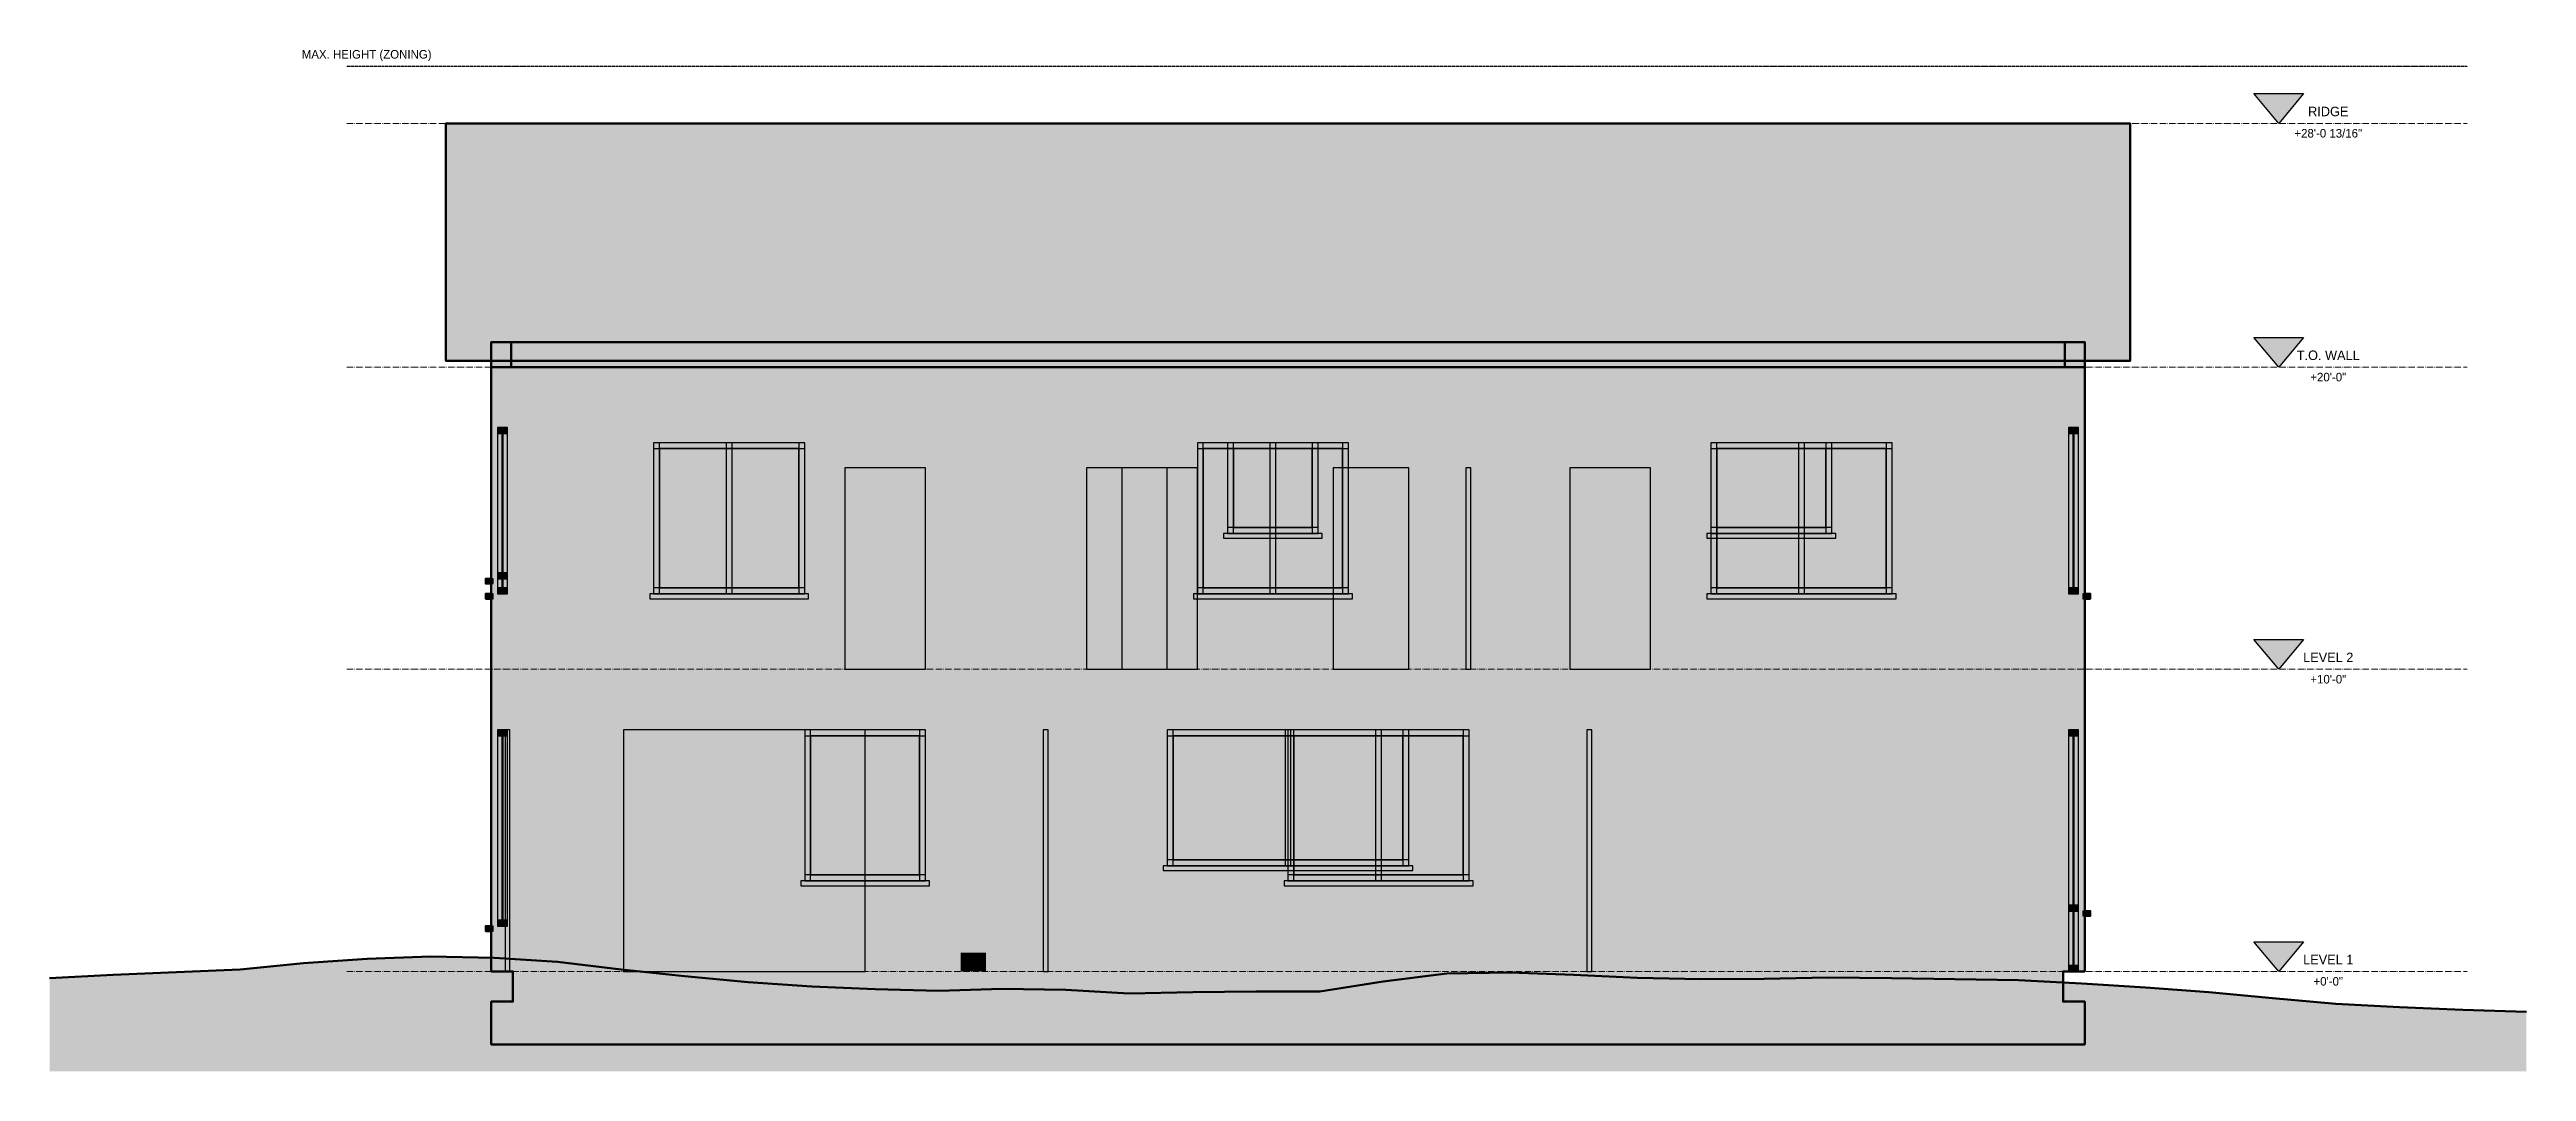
# Model space of a CAD drawing. Header units: inches. Extents: x -492 to 492, y -39 to 367.
import ezdxf
from ezdxf.enums import TextEntityAlignment as Align

# ---------------------------------------------------------------- set-up
doc = ezdxf.new("R2010")
doc.units = ezdxf.units.IN
doc.header["$MEASUREMENT"] = 0
doc.linetypes.add('DASHDOT', pattern=[3.556, 2.54, -0.508, 0, -0.508])
doc.linetypes.add('DASHED', pattern=[1.524, 1.27, -0.254])
for name, color, linetype, lineweight in [('A-ANNO-LEVL', 1, 'DASHDOT', 18), ('A-ANNO-SYMB', 7, 'CONTINUOUS', 25), ('A-ANNO-TEXT', 7, 'CONTINUOUS', 25), ('A-ELEV-FILL', 9, 'CONTINUOUS', 0), ('A-ELEV-OTLN', 7, 'CONTINUOUS', 70), ('A-GLAZ', 4, 'CONTINUOUS', 25), ('A-ROOF', 6, 'CONTINUOUS', 50), ('C-PROP-SBCK', 1, 'DASHED', 25), ('G-GRND', 7, 'CONTINUOUS', 100), ('G-GRND-PATT', 34, 'CONTINUOUS', 0)]:
    doc.layers.add(name, color=color, linetype=linetype, lineweight=lineweight)

msp = doc.modelspace()

# ---------------------------------------------------------------- hatches: boundary and pattern name
at = {"layer": 'A-ANNO-SYMB'}
for points in [[(393.56, 337.29), (383.71, 349.1), (403.4, 349.1)], [(393.56, 240.45), (383.71, 252.27), (403.4, 252.27)], [(393.56, 120.45), (383.71, 132.27), (403.4, 132.27)], [(393.56, 0.45), (383.71, 12.27), (403.4, 12.27)]]:
    msp.add_hatch(color=256, dxfattribs=at).paths.add_polyline_path(points)
at = {"layer": 'A-ELEV-FILL'}
for points in [[(-316.5, 120.45), (-307.5, 120.45), (-307.5, 240.45), (-316.5, 240.45)], [(-316.5, 216.45), (-307.5, 216.45), (-307.5, 240.45), (-316.5, 240.45)], [(-316.5, 120.45), (-307.5, 120.45), (-307.5, 240.45), (-316.5, 240.45)], [(-316.5, 216.45), (-307.5, 216.45), (-307.5, 240.45), (-316.5, 240.45)], [(-316.5, 120.45), (-307.5, 120.45), (-307.5, 240.45), (-316.5, 240.45)], [(-316.5, 120.45), (-24, 120.45), (-24, 240.45), (-316.5, 240.45)], [(-312, 120.45), (-176.04, 120.45), (-176.04, 240.45), (-312, 240.45)], [(-307.5, 120.45), (-252, 120.45), (-252, 240.45), (-307.5, 240.45)], [(-252, 210.45), (-192, 210.45), (-192, 240.45), (-252, 240.45)], [(-192, 120.45), (-36, 120.45), (-36, 240.45), (-192, 240.45)], [(-176.04, 200.49), (-144, 200.49), (-144, 240.45), (-176.04, 240.45)], [(-144, 120.45), (-120, 120.45), (-120, 240.45), (-144, 240.45)], [(-122.25, 120.45), (-117.75, 120.45), (-117.75, 240.45), (-122.25, 240.45)], [(-120, 120.45), (-80.04, 120.45), (-80.04, 240.45), (-120, 240.45)], [(-120, 120.45), (-66, 120.45), (-66, 240.45), (-120, 240.45)], [(-80.04, 200.49), (-48, 200.49), (-48, 240.45), (-80.04, 240.45)], [(-66, 200.49), (-36, 200.49), (-36, 240.45), (-66, 240.45)], [(-50.25, 120.45), (-45.75, 120.45), (-45.75, 240.45), (-50.25, 240.45)], [(-48, 120.45), (72, 120.45), (72, 240.45), (-48, 240.45)], [(-36, 210.45), (24, 210.45), (24, 240.45), (-36, 240.45)], [(-36, 120.45), (18, 120.45), (18, 240.45), (-36, 240.45)], [(-24, 210.45), (12, 210.45), (12, 240.45), (-24, 240.45)], [(12, 120.45), (168, 120.45), (168, 240.45), (12, 240.45)], [(18, 200.49), (48, 200.49), (48, 240.45), (18, 240.45)], [(24, 120.45), (168, 120.45), (168, 240.45), (24, 240.45)], [(48, 120.45), (72, 120.45), (72, 240.45), (48, 240.45)], [(69.75, 120.45), (74.25, 120.45), (74.25, 240.45), (69.75, 240.45)], [(69.75, 200.49), (74.25, 200.49), (74.25, 240.45), (69.75, 240.45)], [(69.75, 120.45), (74.25, 120.45), (74.25, 240.45), (69.75, 240.45)], [(72, 120.45), (111.96, 120.45), (111.96, 240.45), (72, 240.45)], [(111.96, 200.49), (144, 200.49), (144, 240.45), (111.96, 240.45)], [(144, 120.45), (312, 120.45), (312, 240.45), (144, 240.45)], [(168, 210.45), (240, 210.45), (240, 240.45), (168, 240.45)], [(168, 210.45), (216, 210.45), (216, 240.45), (168, 240.45)], [(216, 120.45), (307.5, 120.45), (307.5, 240.45), (216, 240.45)], [(240, 120.45), (316.5, 120.45), (316.5, 240.45), (240, 240.45)], [(307.5, 120.45), (316.5, 120.45), (316.5, 240.45), (307.5, 240.45)], [(307.5, 216.45), (316.5, 216.45), (316.5, 240.45), (307.5, 240.45)], [(307.5, 120.45), (316.5, 120.45), (316.5, 240.45), (307.5, 240.45)], [(-24, 120.45), (12, 120.45), (12, 174.45), (-24, 174.45)], [(168, 120.45), (216, 120.45), (216, 174.45), (168, 174.45)], [(-316.5, 120.45), (-307.5, 120.45), (-307.5, 156.45), (-316.5, 156.45)], [(-316.5, 120.45), (-307.5, 120.45), (-307.5, 150.45), (-316.5, 150.45)], [(-252, 120.45), (-192, 120.45), (-192, 150.45), (-252, 150.45)], [(-36, 120.45), (24, 120.45), (24, 150.45), (-36, 150.45)], [(168, 120.45), (240, 120.45), (240, 150.45), (168, 150.45)], [(307.5, 120.45), (316.5, 120.45), (316.5, 150.45), (307.5, 150.45)], [(-316.5, 0.45), (-307.5, 0.45), (-307.5, 120.45), (-316.5, 120.45)], [(-316.5, 96.45), (-307.5, 96.45), (-307.5, 120.45), (-316.5, 120.45)], [(-316.5, 0.45), (-307.5, 0.45), (-307.5, 120.45), (-316.5, 120.45)], [(-316.5, 96.45), (-307.5, 96.45), (-307.5, 120.45), (-316.5, 120.45)], [(-316.5, 0.45), (-307.5, 0.45), (-307.5, 120.45), (-316.5, 120.45)], [(-316.5, 0.45), (-48, 0.45), (-48, 120.45), (-316.5, 120.45)], [(-312, 0.45), (-264, 0.45), (-264, 120.45), (-312, 120.45)], [(-307.89, 108.45), (307.89, 108.45), (307.89, 120.45), (-307.89, 120.45)], [(-307.5, 0.45), (-192, 0.45), (-192, 120.45), (-307.5, 120.45)], [(-264, 96.45), (-168, 96.45), (-168, 120.45), (-264, 120.45)], [(-192, 96.45), (-144, 96.45), (-144, 120.45), (-192, 120.45)], [(-168, 0.45), (-96, 0.45), (-96, 120.45), (-168, 120.45)], [(-144, 0.45), (0, 0.45), (0, 120.45), (-144, 120.45)], [(-98.25, 0.45), (-93.75, 0.45), (-93.75, 120.45), (-98.25, 120.45)], [(-98.25, 96.45), (-93.75, 96.45), (-93.75, 120.45), (-98.25, 120.45)], [(-98.25, 0.45), (-93.75, 0.45), (-93.75, 120.45), (-98.25, 120.45)], [(-98.25, 96.45), (-93.75, 96.45), (-93.75, 120.45), (-98.25, 120.45)], [(-98.25, 0.45), (-93.75, 0.45), (-93.75, 120.45), (-98.25, 120.45)], [(-48, 96.45), (48, 96.45), (48, 120.45), (-48, 120.45)], [(0, 96.45), (72, 96.45), (72, 120.45), (0, 120.45)], [(48, 0.45), (307.5, 0.45), (307.5, 120.45), (48, 120.45)], [(72, 0.45), (316.5, 0.45), (316.5, 120.45), (72, 120.45)], [(117.75, 0.45), (122.25, 0.45), (122.25, 120.45), (117.75, 120.45)], [(117.75, 96.45), (122.25, 96.45), (122.25, 120.45), (117.75, 120.45)], [(117.75, 0.45), (122.25, 0.45), (122.25, 120.45), (117.75, 120.45)], [(307.5, 0.45), (316.5, 0.45), (316.5, 120.45), (307.5, 120.45)], [(307.5, 96.45), (316.5, 96.45), (316.5, 120.45), (307.5, 120.45)], [(307.5, 0.45), (316.5, 0.45), (316.5, 120.45), (307.5, 120.45)], [(307.5, 96.45), (316.5, 96.45), (316.5, 120.45), (307.5, 120.45)], [(307.5, 0.45), (316.5, 0.45), (316.5, 120.45), (307.5, 120.45)], [(-269.99, 0.45), (-259.99, 0.45), (-259.99, 112.95), (-269.99, 112.95)], [(-259.99, 0.45), (-249.99, 0.45), (-249.99, 105.45), (-259.99, 105.45)], [(-249.99, 0.45), (-240, 0.45), (-240, 97.95), (-249.99, 97.95)], [(-240, 0.45), (-230, 0.45), (-230, 90.45), (-240, 90.45)], [(-230, 0.45), (-220, 0.45), (-220, 82.95), (-230, 82.95)], [(-220, 0.45), (-210, 0.45), (-210, 75.45), (-220, 75.45)], [(-210, 0.45), (-200, 0.45), (-200, 67.95), (-210, 67.95)], [(-200, 0.45), (-190, 0.45), (-190, 60.45), (-200, 60.45)], [(-190, 0.45), (-180, 0.45), (-180, 52.95), (-190, 52.95)], [(-180, 0.45), (-170, 0.45), (-170, 45.45), (-180, 45.45)], [(-48, 0.45), (48, 0.45), (48, 42.45), (-48, 42.45)], [(-192, 0.45), (-144, 0.45), (-144, 36.45), (-192, 36.45)], [(-170, 0.45), (-160, 0.45), (-160, 37.95), (-170, 37.95)], [(-160, 0.45), (-150, 0.45), (-150, 30.45), (-160, 30.45)], [(0, 0.45), (72, 0.45), (72, 36.45), (0, 36.45)], [(-150, 0.45), (-140, 0.45), (-140, 22.95), (-150, 22.95)], [(307.5, 0.45), (316.5, 0.45), (316.5, 24.45), (307.5, 24.45)], [(-316.5, 0.45), (-307.5, 0.45), (-307.5, 18.45), (-316.5, 18.45)], [(-140, 0.45), (-130, 0.45), (-130, 15.45), (-140, 15.45)], [(-307.89, -11.55), (307.89, -11.55), (307.89, 0.45), (-307.89, 0.45)], [(-130, 0.45), (-120, 0.45), (-120, 7.95), (-130, 7.95)], [(-316.5, -28.52), (316.5, -28.52), (316.5, -11.55), (-316.5, -11.55)]]:
    msp.add_hatch(color=256, dxfattribs=at).paths.add_polyline_path(points)
at = {"layer": 'A-GLAZ'}
for points in [[(-313.97, 150.45), (-310.03, 150.45), (-310.03, 216.45), (-313.97, 216.45)], [(-313.97, 150.45), (-310.03, 150.45), (-310.03, 216.45), (-313.97, 216.45)], [(-313.97, 214.09), (-310.03, 214.09), (-310.03, 216.45), (-313.97, 216.45)], [(-313.97, 150.45), (-310.03, 150.45), (-310.03, 216.45), (-313.97, 216.45)], [(-313.97, 156.45), (-310.03, 156.45), (-310.03, 216.45), (-313.97, 216.45)], [(-313.97, 156.45), (-310.03, 156.45), (-310.03, 216.45), (-313.97, 216.45)], [(-313.97, 214.09), (-310.03, 214.09), (-310.03, 216.45), (-313.97, 216.45)], [(-313.97, 156.45), (-310.03, 156.45), (-310.03, 216.45), (-313.97, 216.45)], [(-312.24, 152.82), (-311.76, 152.82), (-311.76, 214.09), (-312.24, 214.09)], [(-312.24, 158.82), (-311.76, 158.82), (-311.76, 214.09), (-312.24, 214.09)], [(-252, 208.09), (-192, 208.09), (-192, 210.45), (-252, 210.45)], [(-252, 150.45), (-249.64, 150.45), (-249.64, 210.45), (-252, 210.45)], [(-249.64, 152.82), (-194.36, 152.82), (-194.36, 208.09), (-249.64, 208.09)], [(-223.18, 150.45), (-220.82, 150.45), (-220.82, 210.45), (-223.18, 210.45)], [(-194.36, 150.45), (-192, 150.45), (-192, 210.45), (-194.36, 210.45)], [(-36, 208.09), (24, 208.09), (24, 210.45), (-36, 210.45)], [(-36, 150.45), (-33.64, 150.45), (-33.64, 210.45), (-36, 210.45)], [(-33.64, 152.82), (21.64, 152.82), (21.64, 208.09), (-33.64, 208.09)], [(-24, 208.09), (12, 208.09), (12, 210.45), (-24, 210.45)], [(-24, 174.45), (-21.64, 174.45), (-21.64, 210.45), (-24, 210.45)], [(-21.64, 176.82), (9.64, 176.82), (9.64, 208.09), (-21.64, 208.09)], [(-7.18, 150.45), (-4.82, 150.45), (-4.82, 210.45), (-7.18, 210.45)], [(9.64, 174.45), (12, 174.45), (12, 210.45), (9.64, 210.45)], [(21.64, 150.45), (24, 150.45), (24, 210.45), (21.64, 210.45)], [(168, 208.09), (240, 208.09), (240, 210.45), (168, 210.45)], [(168, 150.45), (170.36, 150.45), (170.36, 210.45), (168, 210.45)], [(168, 208.09), (216, 208.09), (216, 210.45), (168, 210.45)], [(168, 174.45), (170.36, 174.45), (170.36, 210.45), (168, 210.45)], [(170.36, 152.82), (237.64, 152.82), (237.64, 208.09), (170.36, 208.09)], [(170.36, 176.82), (213.64, 176.82), (213.64, 208.09), (170.36, 208.09)], [(202.82, 150.45), (205.18, 150.45), (205.18, 210.45), (202.82, 210.45)], [(213.64, 174.45), (216, 174.45), (216, 210.45), (213.64, 210.45)], [(237.64, 150.45), (240, 150.45), (240, 210.45), (237.64, 210.45)], [(310.03, 150.45), (313.97, 150.45), (313.97, 216.45), (310.03, 216.45)], [(310.03, 150.45), (313.97, 150.45), (313.97, 216.45), (310.03, 216.45)], [(310.03, 214.09), (313.97, 214.09), (313.97, 216.45), (310.03, 216.45)], [(310.03, 150.45), (313.97, 150.45), (313.97, 216.45), (310.03, 216.45)], [(311.76, 152.82), (312.24, 152.82), (312.24, 214.09), (311.76, 214.09)], [(-176.04, 120.45), (-144, 120.45), (-144, 200.49), (-176.04, 200.49)], [(-80.04, 120.45), (-48, 120.45), (-48, 200.49), (-80.04, 200.49)], [(-66, 120.45), (-36, 120.45), (-36, 200.49), (-66, 200.49)], [(18, 120.45), (48, 120.45), (48, 200.49), (18, 200.49)], [(70.71, 120.45), (72.68, 120.45), (72.68, 200.49), (70.71, 200.49)], [(111.96, 120.45), (144, 120.45), (144, 200.49), (111.96, 200.49)], [(-25.57, 172.49), (13.57, 172.49), (13.57, 174.45), (-25.57, 174.45)], [(-24, 174.45), (12, 174.45), (12, 176.82), (-24, 176.82)], [(166.43, 172.49), (217.57, 172.49), (217.57, 174.45), (166.43, 174.45)], [(168, 174.45), (216, 174.45), (216, 176.82), (168, 176.82)], [(-313.97, 156.45), (-310.03, 156.45), (-310.03, 158.82), (-313.97, 158.82)], [(-318.67, 154.49), (-315.71, 154.49), (-315.71, 156.45), (-318.67, 156.45)], [(-318.67, 148.49), (-315.71, 148.49), (-315.71, 150.45), (-318.67, 150.45)], [(-313.97, 150.45), (-310.03, 150.45), (-310.03, 152.82), (-313.97, 152.82)], [(-253.57, 148.49), (-190.43, 148.49), (-190.43, 150.45), (-253.57, 150.45)], [(-252, 150.45), (-192, 150.45), (-192, 152.82), (-252, 152.82)], [(-37.57, 148.49), (25.57, 148.49), (25.57, 150.45), (-37.57, 150.45)], [(-36, 150.45), (24, 150.45), (24, 152.82), (-36, 152.82)], [(166.43, 148.49), (241.57, 148.49), (241.57, 150.45), (166.43, 150.45)], [(168, 150.45), (240, 150.45), (240, 152.82), (168, 152.82)], [(310.03, 150.45), (313.97, 150.45), (313.97, 152.82), (310.03, 152.82)], [(315.71, 148.49), (318.67, 148.49), (318.67, 150.45), (315.71, 150.45)], [(-313.97, 18.45), (-310.03, 18.45), (-310.03, 96.45), (-313.97, 96.45)], [(-313.97, 18.45), (-310.03, 18.45), (-310.03, 96.45), (-313.97, 96.45)], [(-313.97, 18.45), (-310.03, 18.45), (-310.03, 96.45), (-313.97, 96.45)], [(-313.97, 94.09), (-310.03, 94.09), (-310.03, 96.45), (-313.97, 96.45)], [(-313.97, 18.45), (-310.03, 18.45), (-310.03, 96.45), (-313.97, 96.45)], [(-312.24, 20.82), (-311.76, 20.82), (-311.76, 94.09), (-312.24, 94.09)], [(-311.04, 0.45), (-309.07, 0.45), (-309.07, 96.45), (-311.04, 96.45)], [(-264, 0.45), (-168, 0.45), (-168, 96.45), (-264, 96.45)], [(-192, 94.09), (-144, 94.09), (-144, 96.45), (-192, 96.45)], [(-192, 36.45), (-189.64, 36.45), (-189.64, 96.45), (-192, 96.45)], [(-189.64, 38.82), (-146.36, 38.82), (-146.36, 94.09), (-189.64, 94.09)], [(-146.36, 36.45), (-144, 36.45), (-144, 96.45), (-146.36, 96.45)], [(-97.29, 0.45), (-95.32, 0.45), (-95.32, 96.45), (-97.29, 96.45)], [(-97.29, 0.45), (-95.32, 0.45), (-95.32, 96.45), (-97.29, 96.45)], [(-48, 94.09), (48, 94.09), (48, 96.45), (-48, 96.45)], [(-48, 42.45), (-45.64, 42.45), (-45.64, 96.45), (-48, 96.45)], [(-45.64, 44.82), (45.64, 44.82), (45.64, 94.09), (-45.64, 94.09)], [(-1.18, 42.45), (1.18, 42.45), (1.18, 96.45), (-1.18, 96.45)], [(0, 94.09), (72, 94.09), (72, 96.45), (0, 96.45)], [(0, 36.45), (2.36, 36.45), (2.36, 96.45), (0, 96.45)], [(2.36, 38.82), (69.64, 38.82), (69.64, 94.09), (2.36, 94.09)], [(34.82, 36.45), (37.18, 36.45), (37.18, 96.45), (34.82, 96.45)], [(45.64, 42.45), (48, 42.45), (48, 96.45), (45.64, 96.45)], [(69.64, 36.45), (72, 36.45), (72, 96.45), (69.64, 96.45)], [(118.71, 0.45), (120.68, 0.45), (120.68, 96.45), (118.71, 96.45)], [(310.03, 24.45), (313.97, 24.45), (313.97, 96.45), (310.03, 96.45)], [(310.03, 24.45), (313.97, 24.45), (313.97, 96.45), (310.03, 96.45)], [(310.03, 94.09), (313.97, 94.09), (313.97, 96.45), (310.03, 96.45)], [(310.03, 24.45), (313.97, 24.45), (313.97, 96.45), (310.03, 96.45)], [(310.03, 0.45), (313.97, 0.45), (313.97, 96.45), (310.03, 96.45)], [(310.03, 0.45), (313.97, 0.45), (313.97, 96.45), (310.03, 96.45)], [(310.03, 0.45), (313.97, 0.45), (313.97, 96.45), (310.03, 96.45)], [(310.03, 94.09), (313.97, 94.09), (313.97, 96.45), (310.03, 96.45)], [(310.03, 0.45), (313.97, 0.45), (313.97, 96.45), (310.03, 96.45)], [(311.76, 26.82), (312.24, 26.82), (312.24, 94.09), (311.76, 94.09)], [(311.76, 2.82), (312.24, 2.82), (312.24, 94.09), (311.76, 94.09)], [(-49.57, 40.49), (49.57, 40.49), (49.57, 42.45), (-49.57, 42.45)], [(-48, 42.45), (48, 42.45), (48, 44.82), (-48, 44.82)], [(-193.57, 34.49), (-142.43, 34.49), (-142.43, 36.45), (-193.57, 36.45)], [(-192, 36.45), (-144, 36.45), (-144, 38.82), (-192, 38.82)], [(-1.57, 34.49), (73.57, 34.49), (73.57, 36.45), (-1.57, 36.45)], [(0, 36.45), (72, 36.45), (72, 38.82), (0, 38.82)], [(-313.97, 18.45), (-310.03, 18.45), (-310.03, 20.82), (-313.97, 20.82)], [(310.03, 24.45), (313.97, 24.45), (313.97, 26.82), (310.03, 26.82)], [(315.71, 22.49), (318.67, 22.49), (318.67, 24.45), (315.71, 24.45)], [(-318.67, 16.49), (-315.71, 16.49), (-315.71, 18.45), (-318.67, 18.45)], [(310.03, 0.45), (313.97, 0.45), (313.97, 2.82), (310.03, 2.82)]]:
    msp.add_hatch(color=256, dxfattribs=at).paths.add_polyline_path(points)
at = {"layer": 'A-ROOF'}
for points in [[(334.5, 337.29), (-334.5, 337.29), (-334.5, 242.91), (334.5, 242.91)], [(-316.5, 240.45), (316.5, 240.45), (316.5, 250.41), (-316.5, 250.41)], [(-308.63, 240.45), (308.63, 240.45), (308.63, 250.41), (-308.63, 250.41)]]:
    msp.add_hatch(color=256, dxfattribs=at).paths.add_polyline_path(points)
at = {"layer": 'G-GRND-PATT'}
msp.add_hatch(color=256, dxfattribs=at).paths.add_polyline_path([(-491.98, -2.17), (-466.75, -0.94), (-441.52, 0.18), (-416.29, 1.26), (-391.06, 3.79), (-365.83, 5.52), (-340.6, 6.38), (-315.37, 5.81), (-290.14, 4.29), (-264.91, 1.26), (-239.68, -1.45), (-214.45, -3.85), (-189.22, -5.51), (-163.99, -6.64), (-138.76, -7.31), (-113.53, -6.45), (-88.3, -6.84), (-63.07, -8.25), (-37.84, -7.77), (-12.61, -7.48), (12.61, -7.48), (37.84, -3.61), (63.07, -0.39), (88.3, 0.02), (113.53, -0.9), (138.76, -2.1), (163.99, -2.61), (189.22, -2.48), (214.45, -2.02), (239.68, -2.28), (264.91, -2.59), (290.14, -2.97), (315.37, -4.3), (340.6, -5.87), (365.83, -7.74), (391.06, -10.19), (416.29, -12.43), (441.52, -13.74), (466.75, -14.77), (491.98, -15.65), (491.98, -39.27), (-491.98, -39.27), (-491.98, -2.17)])

# ---------------------------------------------------------------- linework, layer by layer
at = {"layer": 'A-ANNO-LEVL'}
for points in [[(-373.87, 337.29), (468.36, 337.29)], [(-373.87, 240.45), (468.36, 240.45)], [(-373.87, 120.45), (468.36, 120.45)], [(-373.87, 0.45), (468.36, 0.45)]]:
    msp.add_lwpolyline(points, dxfattribs=at)
at = {"layer": 'A-ANNO-SYMB'}
for points in [[(393.56, 337.29), (383.71, 349.1), (403.4, 349.1)], [(393.56, 240.45), (383.71, 252.27), (403.4, 252.27)], [(393.56, 120.45), (383.71, 132.27), (403.4, 132.27)], [(393.56, 0.45), (383.71, 12.27), (403.4, 12.27)]]:
    msp.add_lwpolyline(points, close=True, dxfattribs=at)
at = {"layer": 'A-ELEV-OTLN'}
msp.add_lwpolyline([(-316.5, 148.49), (-318.67, 148.49), (-318.67, 150.45), (-316.5, 150.45), (-316.5, 154.49), (-318.67, 154.49), (-318.67, 156.45), (-316.5, 156.45), (-316.5, 216.45), (-316.5, 240.45), (-316.5, 242.91), (-334.5, 242.91), (-334.5, 337.29), (334.5, 337.29), (334.5, 242.91), (316.5, 242.91), (316.5, 240.45), (316.5, 216.45), (316.5, 150.45), (318.67, 150.45), (318.67, 148.49), (316.5, 148.49), (316.5, 120.45), (316.5, 96.45), (316.5, 24.45), (318.67, 24.45), (318.67, 22.49), (316.5, 22.49), (316.5, 0.45), (313.97, 0.45), (310.03, 0.45), (307.89, 0.45), (307.89, -11.55), (316.5, -11.55), (316.5, -28.52), (-316.5, -28.52), (-316.5, -11.55), (-307.89, -11.55), (-307.89, 0.45), (-309.07, 0.45), (-311.04, 0.45), (-312, 0.45), (-316.5, 0.45), (-316.5, 16.49), (-318.67, 16.49), (-318.67, 18.45), (-316.5, 18.45), (-316.5, 96.45), (-316.5, 120.45), (-316.5, 148.49)], close=True, dxfattribs=at)
at = {"layer": 'A-GLAZ'}
for points in [[(-313.97, 150.45), (-310.03, 150.45), (-310.03, 216.45), (-313.97, 216.45)], [(-313.97, 150.45), (-310.03, 150.45), (-310.03, 216.45), (-313.97, 216.45)], [(-313.97, 214.09), (-310.03, 214.09), (-310.03, 216.45), (-313.97, 216.45)], [(-313.97, 150.45), (-310.03, 150.45), (-310.03, 216.45), (-313.97, 216.45)], [(-313.97, 156.45), (-310.03, 156.45), (-310.03, 216.45), (-313.97, 216.45)], [(-313.97, 156.45), (-310.03, 156.45), (-310.03, 216.45), (-313.97, 216.45)], [(-313.97, 214.09), (-310.03, 214.09), (-310.03, 216.45), (-313.97, 216.45)], [(-313.97, 156.45), (-310.03, 156.45), (-310.03, 216.45), (-313.97, 216.45)], [(-312.24, 152.82), (-311.76, 152.82), (-311.76, 214.09), (-312.24, 214.09)], [(-312.24, 158.82), (-311.76, 158.82), (-311.76, 214.09), (-312.24, 214.09)], [(-252, 208.09), (-192, 208.09), (-192, 210.45), (-252, 210.45)], [(-252, 150.45), (-249.64, 150.45), (-249.64, 210.45), (-252, 210.45)], [(-249.64, 152.82), (-194.36, 152.82), (-194.36, 208.09), (-249.64, 208.09)], [(-223.18, 150.45), (-220.82, 150.45), (-220.82, 210.45), (-223.18, 210.45)], [(-194.36, 150.45), (-192, 150.45), (-192, 210.45), (-194.36, 210.45)], [(-36, 208.09), (24, 208.09), (24, 210.45), (-36, 210.45)], [(-36, 150.45), (-33.64, 150.45), (-33.64, 210.45), (-36, 210.45)], [(-33.64, 152.82), (21.64, 152.82), (21.64, 208.09), (-33.64, 208.09)], [(-24, 208.09), (12, 208.09), (12, 210.45), (-24, 210.45)], [(-24, 174.45), (-21.64, 174.45), (-21.64, 210.45), (-24, 210.45)], [(-21.64, 176.82), (9.64, 176.82), (9.64, 208.09), (-21.64, 208.09)], [(-7.18, 150.45), (-4.82, 150.45), (-4.82, 210.45), (-7.18, 210.45)], [(9.64, 174.45), (12, 174.45), (12, 210.45), (9.64, 210.45)], [(21.64, 150.45), (24, 150.45), (24, 210.45), (21.64, 210.45)], [(168, 208.09), (240, 208.09), (240, 210.45), (168, 210.45)], [(168, 150.45), (170.36, 150.45), (170.36, 210.45), (168, 210.45)], [(168, 208.09), (216, 208.09), (216, 210.45), (168, 210.45)], [(168, 174.45), (170.36, 174.45), (170.36, 210.45), (168, 210.45)], [(170.36, 152.82), (237.64, 152.82), (237.64, 208.09), (170.36, 208.09)], [(170.36, 176.82), (213.64, 176.82), (213.64, 208.09), (170.36, 208.09)], [(202.82, 150.45), (205.18, 150.45), (205.18, 210.45), (202.82, 210.45)], [(213.64, 174.45), (216, 174.45), (216, 210.45), (213.64, 210.45)], [(237.64, 150.45), (240, 150.45), (240, 210.45), (237.64, 210.45)], [(310.03, 150.45), (313.97, 150.45), (313.97, 216.45), (310.03, 216.45)], [(310.03, 150.45), (313.97, 150.45), (313.97, 216.45), (310.03, 216.45)], [(310.03, 214.09), (313.97, 214.09), (313.97, 216.45), (310.03, 216.45)], [(310.03, 150.45), (313.97, 150.45), (313.97, 216.45), (310.03, 216.45)], [(311.76, 152.82), (312.24, 152.82), (312.24, 214.09), (311.76, 214.09)], [(-176.04, 120.45), (-144, 120.45), (-144, 200.49), (-176.04, 200.49)], [(-80.04, 120.45), (-48, 120.45), (-48, 200.49), (-80.04, 200.49)], [(-66, 120.45), (-36, 120.45), (-36, 200.49), (-66, 200.49)], [(18, 120.45), (48, 120.45), (48, 200.49), (18, 200.49)], [(70.71, 120.45), (72.68, 120.45), (72.68, 200.49), (70.71, 200.49)], [(111.96, 120.45), (144, 120.45), (144, 200.49), (111.96, 200.49)], [(-25.57, 172.49), (13.57, 172.49), (13.57, 174.45), (-25.57, 174.45)], [(-24, 174.45), (12, 174.45), (12, 176.82), (-24, 176.82)], [(166.43, 172.49), (217.57, 172.49), (217.57, 174.45), (166.43, 174.45)], [(168, 174.45), (216, 174.45), (216, 176.82), (168, 176.82)], [(-313.97, 156.45), (-310.03, 156.45), (-310.03, 158.82), (-313.97, 158.82)], [(-318.67, 154.49), (-315.71, 154.49), (-315.71, 156.45), (-318.67, 156.45)], [(-318.67, 148.49), (-315.71, 148.49), (-315.71, 150.45), (-318.67, 150.45)], [(-313.97, 150.45), (-310.03, 150.45), (-310.03, 152.82), (-313.97, 152.82)], [(-253.57, 148.49), (-190.43, 148.49), (-190.43, 150.45), (-253.57, 150.45)], [(-252, 150.45), (-192, 150.45), (-192, 152.82), (-252, 152.82)], [(-37.57, 148.49), (25.57, 148.49), (25.57, 150.45), (-37.57, 150.45)], [(-36, 150.45), (24, 150.45), (24, 152.82), (-36, 152.82)], [(166.43, 148.49), (241.57, 148.49), (241.57, 150.45), (166.43, 150.45)], [(168, 150.45), (240, 150.45), (240, 152.82), (168, 152.82)], [(310.03, 150.45), (313.97, 150.45), (313.97, 152.82), (310.03, 152.82)], [(315.71, 148.49), (318.67, 148.49), (318.67, 150.45), (315.71, 150.45)], [(-313.97, 18.45), (-310.03, 18.45), (-310.03, 96.45), (-313.97, 96.45)], [(-313.97, 18.45), (-310.03, 18.45), (-310.03, 96.45), (-313.97, 96.45)], [(-313.97, 18.45), (-310.03, 18.45), (-310.03, 96.45), (-313.97, 96.45)], [(-313.97, 94.09), (-310.03, 94.09), (-310.03, 96.45), (-313.97, 96.45)], [(-313.97, 18.45), (-310.03, 18.45), (-310.03, 96.45), (-313.97, 96.45)], [(-312.24, 20.82), (-311.76, 20.82), (-311.76, 94.09), (-312.24, 94.09)], [(-311.04, 0.45), (-309.07, 0.45), (-309.07, 96.45), (-311.04, 96.45)], [(-264, 0.45), (-168, 0.45), (-168, 96.45), (-264, 96.45)], [(-192, 94.09), (-144, 94.09), (-144, 96.45), (-192, 96.45)], [(-192, 36.45), (-189.64, 36.45), (-189.64, 96.45), (-192, 96.45)], [(-189.64, 38.82), (-146.36, 38.82), (-146.36, 94.09), (-189.64, 94.09)], [(-146.36, 36.45), (-144, 36.45), (-144, 96.45), (-146.36, 96.45)], [(-97.29, 0.45), (-95.32, 0.45), (-95.32, 96.45), (-97.29, 96.45)], [(-97.29, 0.45), (-95.32, 0.45), (-95.32, 96.45), (-97.29, 96.45)], [(-48, 94.09), (48, 94.09), (48, 96.45), (-48, 96.45)], [(-48, 42.45), (-45.64, 42.45), (-45.64, 96.45), (-48, 96.45)], [(-45.64, 44.82), (45.64, 44.82), (45.64, 94.09), (-45.64, 94.09)], [(-1.18, 42.45), (1.18, 42.45), (1.18, 96.45), (-1.18, 96.45)], [(0, 94.09), (72, 94.09), (72, 96.45), (0, 96.45)], [(0, 36.45), (2.36, 36.45), (2.36, 96.45), (0, 96.45)], [(2.36, 38.82), (69.64, 38.82), (69.64, 94.09), (2.36, 94.09)], [(34.82, 36.45), (37.18, 36.45), (37.18, 96.45), (34.82, 96.45)], [(45.64, 42.45), (48, 42.45), (48, 96.45), (45.64, 96.45)], [(69.64, 36.45), (72, 36.45), (72, 96.45), (69.64, 96.45)], [(118.71, 0.45), (120.68, 0.45), (120.68, 96.45), (118.71, 96.45)], [(310.03, 24.45), (313.97, 24.45), (313.97, 96.45), (310.03, 96.45)], [(310.03, 24.45), (313.97, 24.45), (313.97, 96.45), (310.03, 96.45)], [(310.03, 94.09), (313.97, 94.09), (313.97, 96.45), (310.03, 96.45)], [(310.03, 24.45), (313.97, 24.45), (313.97, 96.45), (310.03, 96.45)], [(310.03, 0.45), (313.97, 0.45), (313.97, 96.45), (310.03, 96.45)], [(310.03, 0.45), (313.97, 0.45), (313.97, 96.45), (310.03, 96.45)], [(310.03, 0.45), (313.97, 0.45), (313.97, 96.45), (310.03, 96.45)], [(310.03, 94.09), (313.97, 94.09), (313.97, 96.45), (310.03, 96.45)], [(310.03, 0.45), (313.97, 0.45), (313.97, 96.45), (310.03, 96.45)], [(311.76, 26.82), (312.24, 26.82), (312.24, 94.09), (311.76, 94.09)], [(311.76, 2.82), (312.24, 2.82), (312.24, 94.09), (311.76, 94.09)], [(-49.57, 40.49), (49.57, 40.49), (49.57, 42.45), (-49.57, 42.45)], [(-48, 42.45), (48, 42.45), (48, 44.82), (-48, 44.82)], [(-193.57, 34.49), (-142.43, 34.49), (-142.43, 36.45), (-193.57, 36.45)], [(-192, 36.45), (-144, 36.45), (-144, 38.82), (-192, 38.82)], [(-1.57, 34.49), (73.57, 34.49), (73.57, 36.45), (-1.57, 36.45)], [(0, 36.45), (72, 36.45), (72, 38.82), (0, 38.82)], [(-313.97, 18.45), (-310.03, 18.45), (-310.03, 20.82), (-313.97, 20.82)], [(310.03, 24.45), (313.97, 24.45), (313.97, 26.82), (310.03, 26.82)], [(315.71, 22.49), (318.67, 22.49), (318.67, 24.45), (315.71, 24.45)], [(-318.67, 16.49), (-315.71, 16.49), (-315.71, 18.45), (-318.67, 18.45)], [(310.03, 0.45), (313.97, 0.45), (313.97, 2.82), (310.03, 2.82)]]:
    msp.add_lwpolyline(points, close=True, dxfattribs=at)
at = {"layer": 'A-ROOF'}
for points in [[(334.5, 337.29), (-334.5, 337.29), (-334.5, 242.91), (334.5, 242.91)], [(-316.5, 240.45), (316.5, 240.45), (316.5, 250.41), (-316.5, 250.41)], [(-308.63, 240.45), (308.63, 240.45), (308.63, 250.41), (-308.63, 250.41)]]:
    msp.add_lwpolyline(points, close=True, dxfattribs=at)
at = {"layer": 'C-PROP-SBCK'}
msp.add_lwpolyline([(-373.87, 360), (468.36, 360)], dxfattribs=at)
at = {"layer": 'G-GRND'}
msp.add_lwpolyline([(-491.98, -2.17), (-466.75, -0.94), (-441.52, 0.18), (-416.29, 1.26), (-391.06, 3.79), (-365.83, 5.52), (-340.6, 6.38), (-315.37, 5.81), (-290.14, 4.29), (-264.91, 1.26), (-239.68, -1.45), (-214.45, -3.85), (-189.22, -5.51), (-163.99, -6.64), (-138.76, -7.31), (-113.53, -6.45), (-88.3, -6.84), (-63.07, -8.25), (-37.84, -7.77), (-12.61, -7.48), (12.61, -7.48), (37.84, -3.61), (63.07, -0.39), (88.3, 0.02), (113.53, -0.9), (138.76, -2.1), (163.99, -2.61), (189.22, -2.48), (214.45, -2.02), (239.68, -2.28), (264.91, -2.59), (290.14, -2.97), (315.37, -4.3), (340.6, -5.87), (365.83, -7.74), (391.06, -10.19), (416.29, -12.43), (441.52, -13.74), (466.75, -14.77), (491.98, -15.65)], dxfattribs=at)

# ---------------------------------------------------------------- texts
at = {"layer": 'A-ANNO-TEXT'}
for s, height, p in [('MAX. HEIGHT (ZONING)', 3.4016, (-366, 364.72)), ('+28\'-0 13/16"', 3.4016, (413.24, 333.35)), ('RIDGE', 3.78, (413.24, 342.01)), ('T.O. WALL', 3.78, (413.24, 245.18)), ('+20\'-0"', 3.402, (413.24, 236.52)), ('LEVEL 2', 3.78, (413.24, 125.18)), ('+10\'-0"', 3.402, (413.24, 116.52)), ('LEVEL 1', 3.78, (413.24, 5.18)), ('+0\'-0"', 3.402, (413.24, -3.48))]:
    msp.add_text(s, height=height, dxfattribs=at).set_placement(p, align=Align.MIDDLE_CENTER)

doc.saveas('drawing.dxf')
